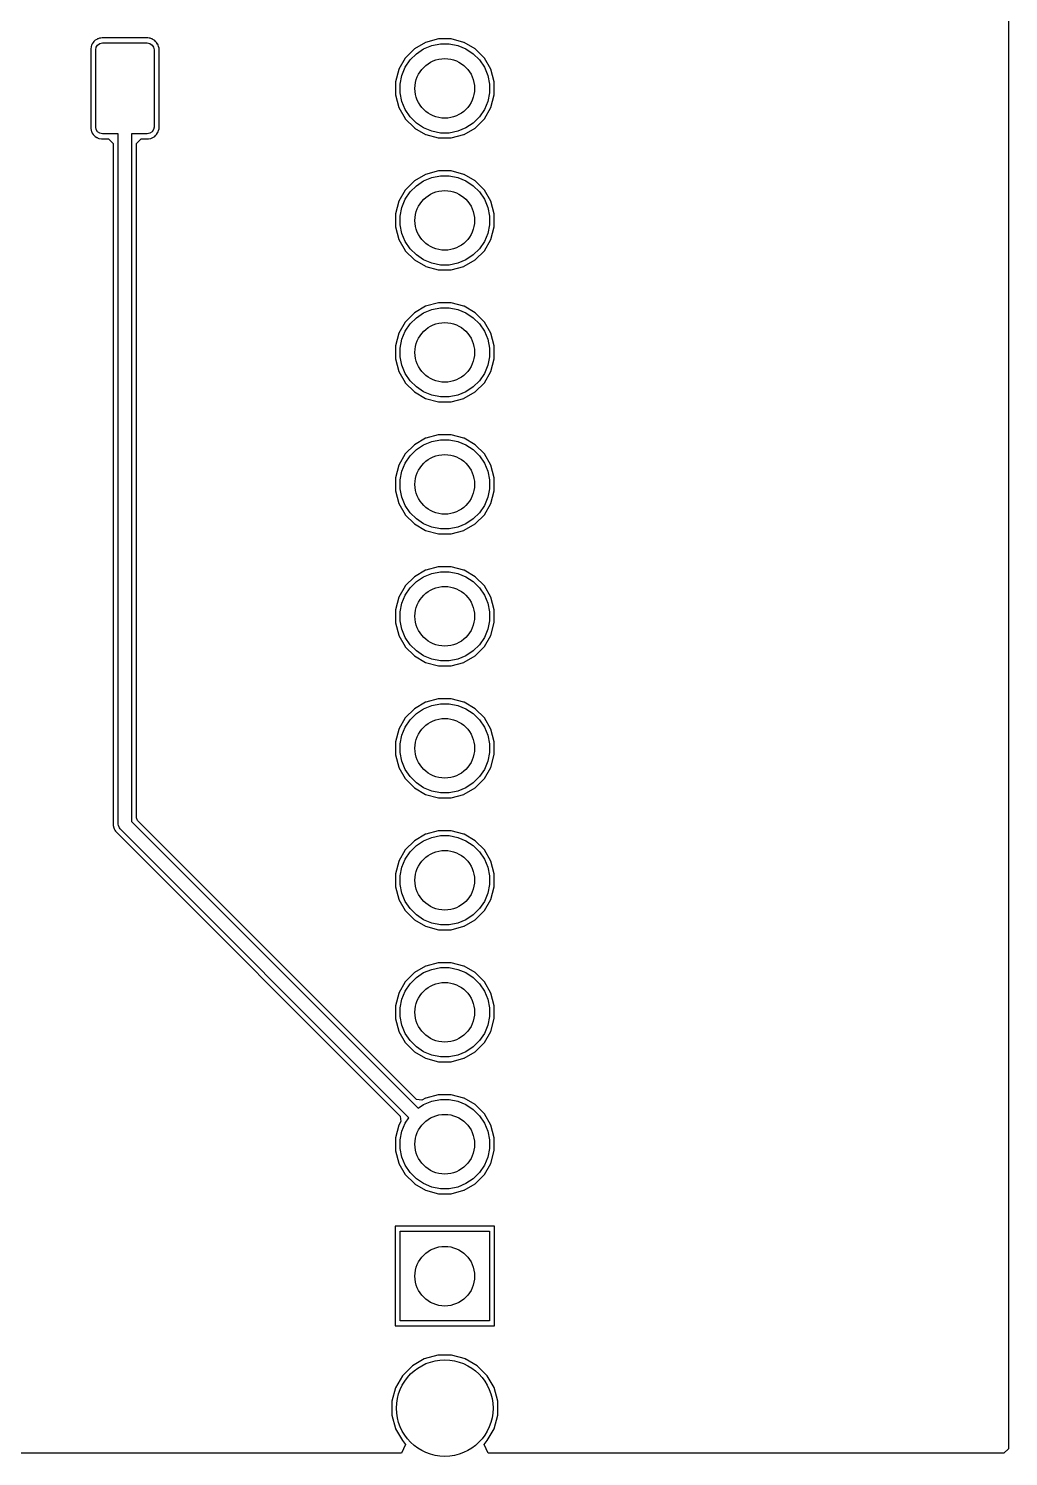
# Model space of a CAD drawing. Header units: inches. Extents: x 5.04 to 6.66, y -5.01 to -3.26.
# Drawn here: x 5.915 to 6.657, y -5.006 to -3.924 of the extents above; entities that cross this region are included whole.
import ezdxf

# ---------------------------------------------------------------- set-up
doc = ezdxf.new("R2010")
doc.units = ezdxf.units.IN
doc.header["$MEASUREMENT"] = 0
doc.layers.add('F.Cu', color=13, linetype='CONTINUOUS', true_color=0xc83434)

msp = doc.modelspace()

# ---------------------------------------------------------------- linework, layer by layer
at = {"layer": 'F.Cu', "linetype": 'CONTINUOUS'}
for p, q in [((6.6575, -3.2672), (6.6575, -5.0005)), ((5.9624, -3.9381), (5.9621, -3.9396)), ((5.9628, -3.9368), (5.9624, -3.9379)), ((5.9624, -3.9379), (5.9624, -3.9381)), ((5.9629, -3.9367), (5.9628, -3.9368)), ((5.9633, -3.9359), (5.9629, -3.9367)), ((5.964, -3.9348), (5.9633, -3.9359)), ((5.9645, -3.9342), (5.964, -3.9348)), ((5.964, -3.9348), (5.964, -3.9348)), ((5.9647, -3.934), (5.9645, -3.9342)), ((5.9656, -3.9332), (5.9647, -3.934)), ((5.9667, -3.9326), (5.9656, -3.9332)), ((5.9663, -3.9384), (5.9674, -3.9368)), ((5.9669, -3.9325), (5.9667, -3.9326)), ((5.9673, -3.9322), (5.9669, -3.9325)), ((5.9677, -3.9321), (5.9673, -3.9322)), ((5.9674, -3.9368), (5.9691, -3.9356)), ((5.9684, -3.9318), (5.9677, -3.9321)), ((5.9687, -3.9317), (5.9684, -3.9318)), ((5.9697, -3.9315), (5.9687, -3.9317)), ((5.9687, -3.9317), (5.9687, -3.9317)), ((5.9691, -3.9356), (5.971, -3.9352)), ((5.9707, -3.9314), (5.9697, -3.9315)), ((6.0054, -3.9314), (5.9707, -3.9314)), ((5.971, -3.9352), (6.005, -3.9352)), ((6.005, -3.9352), (6.007, -3.9356)), ((6.0063, -3.9315), (6.0054, -3.9314)), ((6.0073, -3.9317), (6.0063, -3.9315)), ((6.007, -3.9356), (6.0086, -3.9368)), ((6.0076, -3.9318), (6.0073, -3.9317)), ((6.0073, -3.9317), (6.0073, -3.9317)), ((6.0083, -3.9321), (6.0076, -3.9318)), ((6.0087, -3.9322), (6.0083, -3.9321)), ((6.0086, -3.9368), (6.0098, -3.9384)), ((6.0093, -3.9326), (6.0087, -3.9322)), ((6.0106, -3.9333), (6.0093, -3.9326)), ((6.0113, -3.9341), (6.0106, -3.9333)), ((6.0121, -3.9349), (6.0113, -3.9341)), ((6.0128, -3.9361), (6.0121, -3.9349)), ((6.0129, -3.9362), (6.0128, -3.9361)), ((6.0132, -3.9368), (6.0129, -3.9362)), ((6.0133, -3.937), (6.0132, -3.9368)), ((6.0136, -3.938), (6.0133, -3.937)), ((6.0139, -3.9391), (6.0136, -3.938)), ((6.2159, -3.9348), (6.2075, -3.9397)), ((6.2144, -3.9397), (6.2206, -3.9372)), ((6.2256, -3.9322), (6.2159, -3.9348)), ((6.2206, -3.9372), (6.2271, -3.9359)), ((6.2352, -3.9322), (6.2256, -3.9322)), ((6.2271, -3.9359), (6.2337, -3.9359)), ((6.2337, -3.9359), (6.2403, -3.9372)), ((6.2449, -3.9348), (6.2352, -3.9322)), ((6.2403, -3.9372), (6.2464, -3.9397)), ((6.245, -3.9348), (6.2449, -3.9348)), ((6.2534, -3.9397), (6.245, -3.9348)), ((5.9621, -3.9396), (5.9621, -3.9401)), ((5.9621, -3.9401), (5.9621, -3.9991)), ((5.9659, -3.9404), (5.9663, -3.9384)), ((5.9659, -3.999), (5.9659, -3.9404)), ((6.0098, -3.9384), (6.0102, -3.9404)), ((6.0102, -3.9404), (6.0102, -3.999)), ((6.014, -3.9404), (6.0139, -3.9391)), ((6.014, -3.9648), (6.014, -3.9404)), ((6.2004, -3.9467), (6.1956, -3.9552)), ((6.2074, -3.9397), (6.2004, -3.9467)), ((6.2004, -3.9467), (6.2004, -3.9467)), ((6.2005, -3.9537), (6.2042, -3.9481)), ((6.2042, -3.9481), (6.2089, -3.9434)), ((6.2075, -3.9397), (6.2074, -3.9397)), ((6.2089, -3.9434), (6.2144, -3.9397)), ((6.2464, -3.9397), (6.252, -3.9434)), ((6.252, -3.9434), (6.2567, -3.9481)), ((6.2604, -3.9467), (6.2534, -3.9397)), ((6.2567, -3.9481), (6.2604, -3.9537)), ((6.2653, -3.9552), (6.2604, -3.9467)), ((6.1955, -3.9554), (6.193, -3.9648)), ((6.1956, -3.9552), (6.1955, -3.9554)), ((6.1966, -3.9664), (6.1979, -3.9598)), ((6.1979, -3.9598), (6.2005, -3.9537)), ((6.2604, -3.9537), (6.2629, -3.9598)), ((6.2629, -3.9598), (6.2642, -3.9664)), ((6.2679, -3.9648), (6.2653, -3.9552)), ((6.014, -3.9989), (6.014, -3.9648)), ((6.193, -3.9648), (6.193, -3.9745)), ((6.1966, -3.973), (6.1966, -3.9664)), ((6.2642, -3.9664), (6.2642, -3.973)), ((6.2679, -3.9745), (6.2679, -3.9648)), ((6.193, -3.9745), (6.1956, -3.9842)), ((6.1979, -3.9795), (6.1966, -3.973)), ((6.2005, -3.9857), (6.1979, -3.9795)), ((6.2629, -3.9795), (6.2604, -3.9857)), ((6.2642, -3.973), (6.2629, -3.9795)), ((6.2653, -3.9842), (6.2679, -3.9745)), ((6.1956, -3.9842), (6.2004, -3.9926)), ((6.2042, -3.9912), (6.2005, -3.9857)), ((6.2089, -3.9959), (6.2042, -3.9912)), ((6.2567, -3.9912), (6.252, -3.9959)), ((6.2604, -3.9857), (6.2567, -3.9912)), ((6.2604, -3.9927), (6.2653, -3.9842)), ((5.9621, -3.9991), (5.9621, -4)), ((5.9621, -4), (5.9624, -4.0013)), ((5.9624, -4.0013), (5.9624, -4.0015)), ((5.9624, -4.0015), (5.9628, -4.0026)), ((5.9628, -4.0026), (5.9629, -4.0027)), ((5.9629, -4.0027), (5.9631, -4.0032)), ((5.9631, -4.0032), (5.9633, -4.0035)), ((5.9663, -4.0009), (5.9659, -3.999)), ((5.9674, -4.0026), (5.9663, -4.0009)), ((5.9691, -4.0037), (5.9674, -4.0026)), ((6.0086, -4.0026), (6.007, -4.0037)), ((6.0098, -4.0009), (6.0086, -4.0026)), ((6.0102, -3.999), (6.0098, -4.0009)), ((6.012, -4.0045), (6.0128, -4.0033)), ((6.0128, -4.0033), (6.0132, -4.0025)), ((6.0132, -4.0025), (6.0135, -4.0016)), ((6.0135, -4.0016), (6.0136, -4.0015)), ((6.0136, -4.0015), (6.0139, -4.0004)), ((6.0139, -4.0004), (6.014, -3.9989)), ((6.2004, -3.9926), (6.2004, -3.9927)), ((6.2004, -3.9927), (6.2074, -3.9996)), ((6.2074, -3.9996), (6.2075, -3.9997)), ((6.2075, -3.9997), (6.2158, -4.0045)), ((6.2144, -3.9996), (6.2089, -3.9959)), ((6.2206, -4.0022), (6.2144, -3.9996)), ((6.2271, -4.0035), (6.2206, -4.0022)), ((6.2403, -4.0022), (6.2337, -4.0035)), ((6.2464, -3.9996), (6.2403, -4.0022)), ((6.245, -4.0045), (6.2534, -3.9997)), ((6.252, -3.9959), (6.2464, -3.9996)), ((6.2534, -3.9997), (6.2604, -3.9927)), ((5.9633, -4.0035), (5.964, -4.0045)), ((5.964, -4.0045), (5.9641, -4.0046)), ((5.9641, -4.0046), (5.9645, -4.0052)), ((5.9645, -4.0052), (5.9648, -4.0054)), ((5.9648, -4.0054), (5.9656, -4.0061)), ((5.9656, -4.0061), (5.9667, -4.0068)), ((5.9667, -4.0068), (5.9669, -4.0069)), ((5.9669, -4.0069), (5.9673, -4.0071)), ((5.9673, -4.0071), (5.9677, -4.0073)), ((5.9677, -4.0073), (5.9684, -4.0076)), ((5.9684, -4.0076), (5.9685, -4.0076)), ((5.9685, -4.0076), (5.9702, -4.0079)), ((5.971, -4.0041), (5.9691, -4.0037)), ((5.9702, -4.0079), (5.9709, -4.0079)), ((5.9709, -4.0079), (5.9757, -4.0079)), ((5.983, -4.0041), (5.971, -4.0041)), ((5.9757, -4.0079), (5.9792, -4.0114)), ((5.9792, -4.0114), (5.9792, -4.5282)), ((5.983, -4.5273), (5.983, -4.0041)), ((6.005, -4.0041), (5.993, -4.0041)), ((5.993, -4.0041), (5.993, -4.5252)), ((5.9968, -4.0114), (6.0003, -4.0079)), ((5.9968, -4.0648), (5.9968, -4.0114)), ((6.0003, -4.0079), (6.0051, -4.0079)), ((6.007, -4.0037), (6.005, -4.0041)), ((6.0051, -4.0079), (6.0058, -4.0079)), ((6.0058, -4.0079), (6.0075, -4.0076)), ((6.0075, -4.0076), (6.0076, -4.0076)), ((6.0076, -4.0076), (6.0083, -4.0073)), ((6.0083, -4.0073), (6.0087, -4.0071)), ((6.0087, -4.0071), (6.0093, -4.0068)), ((6.0093, -4.0068), (6.0106, -4.006)), ((6.0106, -4.006), (6.0113, -4.0054)), ((6.0113, -4.0054), (6.012, -4.0045)), ((6.2158, -4.0045), (6.216, -4.0046)), ((6.216, -4.0046), (6.2255, -4.0071)), ((6.2255, -4.0071), (6.2353, -4.0071)), ((6.2337, -4.0035), (6.2271, -4.0035)), ((6.2353, -4.0071), (6.2448, -4.0046)), ((6.2448, -4.0046), (6.245, -4.0045)), ((6.2159, -4.0348), (6.2075, -4.0397)), ((6.2256, -4.0322), (6.2159, -4.0348)), ((6.2352, -4.0322), (6.2256, -4.0322)), ((6.2449, -4.0348), (6.2352, -4.0322)), ((6.245, -4.0348), (6.2449, -4.0348)), ((6.2534, -4.0397), (6.245, -4.0348)), ((6.2074, -4.0397), (6.2004, -4.0467)), ((6.2042, -4.0481), (6.2089, -4.0434)), ((6.2075, -4.0397), (6.2074, -4.0397)), ((6.2089, -4.0434), (6.2144, -4.0397)), ((6.2144, -4.0397), (6.2206, -4.0372)), ((6.2206, -4.0372), (6.2271, -4.0359)), ((6.2271, -4.0359), (6.2337, -4.0359)), ((6.2337, -4.0359), (6.2403, -4.0372)), ((6.2403, -4.0372), (6.2464, -4.0397)), ((6.2464, -4.0397), (6.252, -4.0434)), ((6.252, -4.0434), (6.2567, -4.0481)), ((6.2604, -4.0467), (6.2534, -4.0397)), ((6.1955, -4.0552), (6.193, -4.0648)), ((6.1956, -4.0552), (6.1955, -4.0552)), ((6.2004, -4.0467), (6.1956, -4.0552)), ((6.1979, -4.0598), (6.2005, -4.0537)), ((6.2004, -4.0467), (6.2004, -4.0467)), ((6.2005, -4.0537), (6.2042, -4.0481)), ((6.2567, -4.0481), (6.2604, -4.0537)), ((6.2653, -4.0551), (6.2604, -4.0467)), ((6.2604, -4.0537), (6.2629, -4.0598)), ((6.2679, -4.0648), (6.2653, -4.0551)), ((5.9968, -4.1648), (5.9968, -4.0648)), ((6.193, -4.0648), (6.193, -4.0746)), ((6.1966, -4.0664), (6.1979, -4.0598)), ((6.1966, -4.073), (6.1966, -4.0664)), ((6.2629, -4.0598), (6.2642, -4.0664)), ((6.2642, -4.0664), (6.2642, -4.073)), ((6.2679, -4.0745), (6.2679, -4.0648)), ((6.193, -4.0746), (6.1955, -4.0841)), ((6.1979, -4.0795), (6.1966, -4.073)), ((6.2642, -4.073), (6.2629, -4.0795)), ((6.2653, -4.0842), (6.2679, -4.0745)), ((6.1955, -4.0841), (6.1956, -4.0842)), ((6.1956, -4.0842), (6.2004, -4.0926)), ((6.2005, -4.0857), (6.1979, -4.0795)), ((6.2042, -4.0912), (6.2005, -4.0857)), ((6.2604, -4.0857), (6.2567, -4.0912)), ((6.2629, -4.0795), (6.2604, -4.0857)), ((6.2604, -4.0927), (6.2653, -4.0842)), ((6.2004, -4.0926), (6.2004, -4.0927)), ((6.2004, -4.0927), (6.2074, -4.0996)), ((6.2089, -4.0959), (6.2042, -4.0912)), ((6.2074, -4.0996), (6.2075, -4.0997)), ((6.2075, -4.0997), (6.2158, -4.1045)), ((6.2144, -4.0996), (6.2089, -4.0959)), ((6.2206, -4.1022), (6.2144, -4.0996)), ((6.2464, -4.0996), (6.2403, -4.1022)), ((6.245, -4.1045), (6.2534, -4.0997)), ((6.252, -4.0959), (6.2464, -4.0996)), ((6.2567, -4.0912), (6.252, -4.0959)), ((6.2534, -4.0997), (6.2604, -4.0927)), ((6.2158, -4.1045), (6.216, -4.1046)), ((6.216, -4.1046), (6.2255, -4.1071)), ((6.2271, -4.1035), (6.2206, -4.1022)), ((6.2255, -4.1071), (6.2353, -4.1071)), ((6.2337, -4.1035), (6.2271, -4.1035)), ((6.2403, -4.1022), (6.2337, -4.1035)), ((6.2353, -4.1071), (6.2448, -4.1046)), ((6.2448, -4.1046), (6.245, -4.1045)), ((6.2256, -4.1322), (6.2159, -4.1348)), ((6.2352, -4.1322), (6.2256, -4.1322)), ((6.2449, -4.1348), (6.2352, -4.1322)), ((6.2074, -4.1397), (6.2004, -4.1467)), ((6.2042, -4.1481), (6.2089, -4.1434)), ((6.2159, -4.1348), (6.2074, -4.1397)), ((6.2089, -4.1434), (6.2144, -4.1397)), ((6.2144, -4.1397), (6.2206, -4.1372)), ((6.2206, -4.1372), (6.2271, -4.1359)), ((6.2271, -4.1359), (6.2337, -4.1359)), ((6.2337, -4.1359), (6.2403, -4.1372)), ((6.2403, -4.1372), (6.2464, -4.1397)), ((6.245, -4.1348), (6.2449, -4.1348)), ((6.2534, -4.1397), (6.245, -4.1348)), ((6.2464, -4.1397), (6.252, -4.1434)), ((6.252, -4.1434), (6.2567, -4.1481)), ((6.2604, -4.1467), (6.2534, -4.1397)), ((6.2004, -4.1467), (6.1956, -4.1552)), ((6.1979, -4.1598), (6.2005, -4.1537)), ((6.2004, -4.1467), (6.2004, -4.1467)), ((6.2005, -4.1537), (6.2042, -4.1481)), ((6.2567, -4.1481), (6.2604, -4.1537)), ((6.2653, -4.1551), (6.2604, -4.1467)), ((6.2604, -4.1537), (6.2629, -4.1598)), ((5.9968, -4.2648), (5.9968, -4.1648)), ((6.1955, -4.1552), (6.193, -4.1648)), ((6.193, -4.1648), (6.193, -4.1746)), ((6.1956, -4.1552), (6.1955, -4.1552)), ((6.1966, -4.1664), (6.1979, -4.1598)), ((6.2629, -4.1598), (6.2642, -4.1664)), ((6.2679, -4.1648), (6.2653, -4.1551)), ((6.2679, -4.1745), (6.2679, -4.1648)), ((6.193, -4.1746), (6.1956, -4.1842)), ((6.1966, -4.173), (6.1966, -4.1664)), ((6.1979, -4.1795), (6.1966, -4.173)), ((6.2642, -4.173), (6.2629, -4.1795)), ((6.2642, -4.1664), (6.2642, -4.173)), ((6.2653, -4.1842), (6.2679, -4.1745)), ((6.1956, -4.1842), (6.2004, -4.1926)), ((6.2005, -4.1857), (6.1979, -4.1795)), ((6.2042, -4.1912), (6.2005, -4.1857)), ((6.2604, -4.1857), (6.2567, -4.1912)), ((6.2629, -4.1795), (6.2604, -4.1857)), ((6.2604, -4.1927), (6.2653, -4.1842)), ((6.2004, -4.1926), (6.2004, -4.1927)), ((6.2004, -4.1927), (6.2074, -4.1996)), ((6.2089, -4.1959), (6.2042, -4.1912)), ((6.2144, -4.1996), (6.2089, -4.1959)), ((6.252, -4.1959), (6.2464, -4.1996)), ((6.2567, -4.1912), (6.252, -4.1959)), ((6.2534, -4.1997), (6.2604, -4.1927)), ((6.2074, -4.1996), (6.2075, -4.1997)), ((6.2075, -4.1997), (6.2159, -4.2046)), ((6.2206, -4.2022), (6.2144, -4.1996)), ((6.2159, -4.2046), (6.2256, -4.2072)), ((6.2271, -4.2035), (6.2206, -4.2022)), ((6.2256, -4.2072), (6.2352, -4.2072)), ((6.2337, -4.2035), (6.2271, -4.2035)), ((6.2403, -4.2022), (6.2337, -4.2035)), ((6.2352, -4.2072), (6.2449, -4.2046)), ((6.2464, -4.1996), (6.2403, -4.2022)), ((6.2449, -4.2046), (6.245, -4.2045)), ((6.245, -4.2045), (6.2534, -4.1997)), ((6.2074, -4.2397), (6.2004, -4.2467)), ((6.2075, -4.2397), (6.2074, -4.2397)), ((6.2158, -4.2348), (6.2075, -4.2397)), ((6.2089, -4.2434), (6.2144, -4.2397)), ((6.2144, -4.2397), (6.2206, -4.2372)), ((6.216, -4.2348), (6.2158, -4.2348)), ((6.2255, -4.2322), (6.216, -4.2348)), ((6.2206, -4.2372), (6.2271, -4.2359)), ((6.2353, -4.2322), (6.2255, -4.2322)), ((6.2271, -4.2359), (6.2337, -4.2359)), ((6.2337, -4.2359), (6.2403, -4.2372)), ((6.2448, -4.2348), (6.2353, -4.2322)), ((6.2403, -4.2372), (6.2464, -4.2397)), ((6.245, -4.2348), (6.2448, -4.2348)), ((6.2534, -4.2397), (6.245, -4.2348)), ((6.2464, -4.2397), (6.252, -4.2434)), ((6.2604, -4.2467), (6.2534, -4.2397)), ((6.2004, -4.2467), (6.1956, -4.2552)), ((6.2004, -4.2467), (6.2004, -4.2467)), ((6.2005, -4.2537), (6.2042, -4.2481)), ((6.2042, -4.2481), (6.2089, -4.2434)), ((6.252, -4.2434), (6.2567, -4.2481)), ((6.2567, -4.2481), (6.2604, -4.2537)), ((6.2653, -4.2551), (6.2604, -4.2467)), ((6.1955, -4.2552), (6.193, -4.2648)), ((6.1956, -4.2552), (6.1955, -4.2552)), ((6.1966, -4.2664), (6.1979, -4.2598)), ((6.1979, -4.2598), (6.2005, -4.2537)), ((6.2604, -4.2537), (6.2629, -4.2598)), ((6.2629, -4.2598), (6.2642, -4.2664)), ((6.2679, -4.2648), (6.2653, -4.2551)), ((5.9968, -4.3648), (5.9968, -4.2648)), ((6.193, -4.2648), (6.193, -4.2746)), ((6.1966, -4.273), (6.1966, -4.2664)), ((6.1979, -4.2795), (6.1966, -4.273)), ((6.2642, -4.273), (6.2629, -4.2795)), ((6.2642, -4.2664), (6.2642, -4.273)), ((6.2679, -4.2745), (6.2679, -4.2648)), ((6.193, -4.2746), (6.1955, -4.2841)), ((6.1955, -4.2841), (6.1956, -4.2842)), ((6.1956, -4.2842), (6.2004, -4.2926)), ((6.2005, -4.2857), (6.1979, -4.2795)), ((6.2629, -4.2795), (6.2604, -4.2857)), ((6.2604, -4.2927), (6.2653, -4.2842)), ((6.2653, -4.2842), (6.2679, -4.2745)), ((6.2004, -4.2926), (6.2004, -4.2927)), ((6.2004, -4.2927), (6.2074, -4.2996)), ((6.2042, -4.2912), (6.2005, -4.2857)), ((6.2089, -4.2959), (6.2042, -4.2912)), ((6.2567, -4.2912), (6.252, -4.2959)), ((6.2534, -4.2997), (6.2604, -4.2927)), ((6.2604, -4.2857), (6.2567, -4.2912)), ((6.2074, -4.2996), (6.2075, -4.2997)), ((6.2075, -4.2997), (6.2159, -4.3046)), ((6.2144, -4.2996), (6.2089, -4.2959)), ((6.2206, -4.3022), (6.2144, -4.2996)), ((6.2159, -4.3046), (6.2256, -4.3072)), ((6.2271, -4.3035), (6.2206, -4.3022)), ((6.2337, -4.3035), (6.2271, -4.3035)), ((6.2403, -4.3022), (6.2337, -4.3035)), ((6.2352, -4.3072), (6.2449, -4.3046)), ((6.2464, -4.2996), (6.2403, -4.3022)), ((6.2449, -4.3046), (6.245, -4.3045)), ((6.245, -4.3045), (6.2534, -4.2997)), ((6.252, -4.2959), (6.2464, -4.2996)), ((6.2256, -4.3072), (6.2352, -4.3072)), ((6.2158, -4.3348), (6.2074, -4.3397)), ((6.2144, -4.3397), (6.2206, -4.3372)), ((6.216, -4.3348), (6.2158, -4.3348)), ((6.2255, -4.3322), (6.216, -4.3348)), ((6.2206, -4.3372), (6.2271, -4.3359)), ((6.2353, -4.3322), (6.2255, -4.3322)), ((6.2271, -4.3359), (6.2337, -4.3359)), ((6.2337, -4.3359), (6.2403, -4.3372)), ((6.2448, -4.3348), (6.2353, -4.3322)), ((6.2403, -4.3372), (6.2464, -4.3397)), ((6.245, -4.3348), (6.2448, -4.3348)), ((6.2534, -4.3397), (6.245, -4.3348)), ((6.2004, -4.3468), (6.1956, -4.3552)), ((6.2074, -4.3397), (6.2004, -4.3467)), ((6.2004, -4.3467), (6.2004, -4.3468)), ((6.2005, -4.3537), (6.2042, -4.3481)), ((6.2042, -4.3481), (6.2089, -4.3434)), ((6.2089, -4.3434), (6.2144, -4.3397)), ((6.2464, -4.3397), (6.252, -4.3434)), ((6.252, -4.3434), (6.2567, -4.3481)), ((6.2604, -4.3467), (6.2534, -4.3397)), ((6.2567, -4.3481), (6.2604, -4.3537)), ((6.2653, -4.3551), (6.2604, -4.3467)), ((6.1955, -4.3552), (6.193, -4.3648)), ((6.1956, -4.3552), (6.1955, -4.3552)), ((6.1966, -4.3664), (6.1979, -4.3598)), ((6.1979, -4.3598), (6.2005, -4.3537)), ((6.2604, -4.3537), (6.2629, -4.3598)), ((6.2629, -4.3598), (6.2642, -4.3664)), ((6.2679, -4.3648), (6.2653, -4.3551)), ((5.9968, -4.4648), (5.9968, -4.3648)), ((6.193, -4.3648), (6.193, -4.3746)), ((6.1966, -4.373), (6.1966, -4.3664)), ((6.2642, -4.3664), (6.2642, -4.373)), ((6.2679, -4.3745), (6.2679, -4.3648)), ((6.193, -4.3746), (6.1955, -4.3841)), ((6.1979, -4.3795), (6.1966, -4.373)), ((6.2005, -4.3857), (6.1979, -4.3795)), ((6.2629, -4.3795), (6.2604, -4.3857)), ((6.2642, -4.373), (6.2629, -4.3795)), ((6.2653, -4.3842), (6.2679, -4.3745)), ((6.1955, -4.3841), (6.1956, -4.3842)), ((6.1956, -4.3842), (6.2004, -4.3926)), ((6.2004, -4.3926), (6.2004, -4.3927)), ((6.2004, -4.3927), (6.2074, -4.3996)), ((6.2042, -4.3912), (6.2005, -4.3857)), ((6.2089, -4.3959), (6.2042, -4.3912)), ((6.2567, -4.3912), (6.252, -4.3959)), ((6.2534, -4.3997), (6.2604, -4.3926)), ((6.2604, -4.3857), (6.2567, -4.3912)), ((6.2604, -4.3926), (6.2653, -4.3843)), ((6.2653, -4.3843), (6.2653, -4.3842)), ((6.2074, -4.3996), (6.2075, -4.3997)), ((6.2075, -4.3997), (6.2159, -4.4046)), ((6.2144, -4.3996), (6.2089, -4.3959)), ((6.2206, -4.4022), (6.2144, -4.3996)), ((6.2271, -4.4035), (6.2206, -4.4022)), ((6.2337, -4.4035), (6.2271, -4.4035)), ((6.2403, -4.4022), (6.2337, -4.4035)), ((6.2464, -4.3996), (6.2403, -4.4022)), ((6.245, -4.4045), (6.2534, -4.3997)), ((6.252, -4.3959), (6.2464, -4.3996)), ((6.2159, -4.4046), (6.2256, -4.4072)), ((6.2256, -4.4072), (6.2352, -4.4072)), ((6.2352, -4.4072), (6.2449, -4.4046)), ((6.2449, -4.4046), (6.245, -4.4045)), ((6.2158, -4.4348), (6.2075, -4.4397)), ((6.216, -4.4348), (6.2158, -4.4348)), ((6.2255, -4.4322), (6.216, -4.4348)), ((6.2206, -4.4372), (6.2271, -4.4359)), ((6.2353, -4.4322), (6.2255, -4.4322)), ((6.2271, -4.4359), (6.2337, -4.4359)), ((6.2337, -4.4359), (6.2403, -4.4372)), ((6.2448, -4.4348), (6.2353, -4.4322)), ((6.245, -4.4348), (6.2448, -4.4348)), ((6.2534, -4.4397), (6.245, -4.4348)), ((6.2004, -4.4467), (6.1956, -4.4552)), ((6.2074, -4.4397), (6.2004, -4.4467)), ((6.2004, -4.4467), (6.2004, -4.4467)), ((6.2042, -4.4481), (6.2089, -4.4434)), ((6.2075, -4.4397), (6.2074, -4.4397)), ((6.2089, -4.4434), (6.2144, -4.4397)), ((6.2144, -4.4397), (6.2206, -4.4372)), ((6.2403, -4.4372), (6.2464, -4.4397)), ((6.2464, -4.4397), (6.252, -4.4434)), ((6.252, -4.4434), (6.2567, -4.4481)), ((6.2604, -4.4467), (6.2534, -4.4397)), ((6.2653, -4.4552), (6.2604, -4.4467)), ((6.1955, -4.4554), (6.193, -4.4648)), ((6.1956, -4.4552), (6.1955, -4.4554)), ((6.1979, -4.4598), (6.2005, -4.4537)), ((6.2005, -4.4537), (6.2042, -4.4481)), ((6.2567, -4.4481), (6.2604, -4.4537)), ((6.2604, -4.4537), (6.2629, -4.4598)), ((6.2679, -4.4648), (6.2653, -4.4552)), ((5.9968, -4.5223), (5.9968, -4.4648)), ((6.193, -4.4648), (6.193, -4.4746)), ((6.1966, -4.4664), (6.1979, -4.4598)), ((6.1966, -4.473), (6.1966, -4.4664)), ((6.2629, -4.4598), (6.2642, -4.4664)), ((6.2642, -4.4664), (6.2642, -4.473)), ((6.2679, -4.4745), (6.2679, -4.4648)), ((6.193, -4.4746), (6.1955, -4.4841)), ((6.1979, -4.4795), (6.1966, -4.473)), ((6.2642, -4.473), (6.2629, -4.4795)), ((6.2653, -4.4842), (6.2679, -4.4745)), ((6.1955, -4.4841), (6.1956, -4.4842)), ((6.1956, -4.4842), (6.2004, -4.4926)), ((6.2005, -4.4857), (6.1979, -4.4795)), ((6.2042, -4.4912), (6.2005, -4.4857)), ((6.2604, -4.4857), (6.2567, -4.4912)), ((6.2629, -4.4795), (6.2604, -4.4857)), ((6.2604, -4.4926), (6.2653, -4.4843)), ((6.2653, -4.4843), (6.2653, -4.4842)), ((6.2004, -4.4926), (6.2074, -4.4997)), ((6.2089, -4.4959), (6.2042, -4.4912)), ((6.2074, -4.4997), (6.2159, -4.5046)), ((6.2144, -4.4996), (6.2089, -4.4959)), ((6.2206, -4.5022), (6.2144, -4.4996)), ((6.2464, -4.4996), (6.2403, -4.5022)), ((6.245, -4.5045), (6.2534, -4.4997)), ((6.252, -4.4959), (6.2464, -4.4996)), ((6.2567, -4.4912), (6.252, -4.4959)), ((6.2534, -4.4997), (6.2604, -4.4926)), ((6.2159, -4.5046), (6.2256, -4.5072)), ((6.2271, -4.5035), (6.2206, -4.5022)), ((6.2256, -4.5072), (6.2352, -4.5072)), ((6.2337, -4.5035), (6.2271, -4.5035)), ((6.2403, -4.5022), (6.2337, -4.5035)), ((6.2352, -4.5072), (6.2449, -4.5046)), ((6.2449, -4.5046), (6.245, -4.5045)), ((5.9977, -4.5245), (5.9968, -4.5223)), ((5.9792, -4.5282), (5.9794, -4.529)), ((5.9794, -4.529), (5.9794, -4.5293)), ((5.9794, -4.5293), (5.9796, -4.53)), ((5.9796, -4.53), (5.9797, -4.5303)), ((5.9797, -4.5303), (5.9798, -4.5304)), ((5.9798, -4.5304), (5.9799, -4.5307)), ((5.9799, -4.5307), (5.9802, -4.5312)), ((5.9802, -4.5312), (5.9805, -4.5317)), ((5.9805, -4.5317), (5.9808, -4.5324)), ((5.9808, -4.5324), (5.9809, -4.5324)), ((5.9809, -4.5324), (5.9812, -4.5328)), ((5.9812, -4.5328), (5.9814, -4.533)), ((5.9814, -4.533), (5.9816, -4.5333)), ((5.9816, -4.5333), (6.1967, -4.7484)), ((5.9831, -4.5282), (5.983, -4.5273)), ((5.9839, -4.53), (5.9831, -4.5282)), ((5.9831, -4.5282), (5.9831, -4.5282)), ((5.9845, -4.5308), (5.9839, -4.53)), ((6.2032, -4.7496), (5.9845, -4.5308)), ((5.993, -4.5252), (6.2103, -4.7425)), ((6.038, -4.5648), (5.9977, -4.5245)), ((6.2255, -4.5322), (6.216, -4.5348)), ((6.2353, -4.5322), (6.2255, -4.5322)), ((6.2448, -4.5348), (6.2353, -4.5322)), ((6.2074, -4.5397), (6.2004, -4.5467)), ((6.2042, -4.5481), (6.2089, -4.5434)), ((6.2075, -4.5397), (6.2074, -4.5397)), ((6.2158, -4.5348), (6.2075, -4.5397)), ((6.2089, -4.5434), (6.2144, -4.5397)), ((6.2144, -4.5397), (6.2206, -4.5372)), ((6.216, -4.5348), (6.2158, -4.5348)), ((6.2206, -4.5372), (6.2271, -4.5359)), ((6.2271, -4.5359), (6.2337, -4.5359)), ((6.2337, -4.5359), (6.2403, -4.5372)), ((6.2403, -4.5372), (6.2464, -4.5397)), ((6.245, -4.5348), (6.2448, -4.5348)), ((6.2534, -4.5397), (6.245, -4.5348)), ((6.2464, -4.5397), (6.252, -4.5434)), ((6.252, -4.5434), (6.2567, -4.5481)), ((6.2604, -4.5467), (6.2534, -4.5397)), ((6.2004, -4.5467), (6.1956, -4.5552)), ((6.1979, -4.5598), (6.2005, -4.5537)), ((6.2004, -4.5467), (6.2004, -4.5467)), ((6.2005, -4.5537), (6.2042, -4.5481)), ((6.2567, -4.5481), (6.2604, -4.5537)), ((6.2653, -4.5552), (6.2604, -4.5467)), ((6.2604, -4.5537), (6.2629, -4.5598)), ((6.138, -4.6648), (6.038, -4.5648)), ((6.1955, -4.5554), (6.193, -4.5648)), ((6.193, -4.5648), (6.193, -4.5746)), ((6.1956, -4.5552), (6.1955, -4.5554)), ((6.1966, -4.5664), (6.1979, -4.5598)), ((6.2629, -4.5598), (6.2642, -4.5664)), ((6.2679, -4.5648), (6.2653, -4.5552)), ((6.2679, -4.5746), (6.2679, -4.5648)), ((6.193, -4.5746), (6.1955, -4.5841)), ((6.1966, -4.573), (6.1966, -4.5664)), ((6.1979, -4.5795), (6.1966, -4.573)), ((6.2642, -4.573), (6.2629, -4.5795)), ((6.2642, -4.5664), (6.2642, -4.573)), ((6.2653, -4.5842), (6.2679, -4.5746)), ((6.1955, -4.5841), (6.1956, -4.5842)), ((6.1956, -4.5842), (6.2004, -4.5926)), ((6.2005, -4.5857), (6.1979, -4.5795)), ((6.2042, -4.5912), (6.2005, -4.5857)), ((6.2604, -4.5857), (6.2567, -4.5912)), ((6.2629, -4.5795), (6.2604, -4.5857)), ((6.2604, -4.5926), (6.2653, -4.5843)), ((6.2653, -4.5843), (6.2653, -4.5842)), ((6.2004, -4.5926), (6.2004, -4.5927)), ((6.2004, -4.5927), (6.2074, -4.5996)), ((6.2089, -4.5959), (6.2042, -4.5912)), ((6.2144, -4.5996), (6.2089, -4.5959)), ((6.252, -4.5959), (6.2464, -4.5996)), ((6.2567, -4.5912), (6.252, -4.5959)), ((6.2534, -4.5997), (6.2604, -4.5926)), ((6.2074, -4.5996), (6.2075, -4.5997)), ((6.2075, -4.5997), (6.2159, -4.6046)), ((6.2206, -4.6022), (6.2144, -4.5996)), ((6.2159, -4.6046), (6.2256, -4.6072)), ((6.2271, -4.6035), (6.2206, -4.6022)), ((6.2256, -4.6072), (6.2352, -4.6072)), ((6.2337, -4.6035), (6.2271, -4.6035)), ((6.2403, -4.6022), (6.2337, -4.6035)), ((6.2352, -4.6072), (6.2449, -4.6046)), ((6.2464, -4.5996), (6.2403, -4.6022)), ((6.2449, -4.6046), (6.245, -4.6045)), ((6.245, -4.6045), (6.2534, -4.5997)), ((6.2074, -4.6397), (6.2004, -4.6467)), ((6.2075, -4.6397), (6.2074, -4.6397)), ((6.2158, -4.6348), (6.2075, -4.6397)), ((6.2089, -4.6434), (6.2144, -4.6397)), ((6.2144, -4.6397), (6.2206, -4.6372)), ((6.216, -4.6348), (6.2158, -4.6348)), ((6.2255, -4.6322), (6.216, -4.6348)), ((6.2206, -4.6372), (6.2271, -4.6359)), ((6.2353, -4.6322), (6.2255, -4.6322)), ((6.2271, -4.6359), (6.2337, -4.6359)), ((6.2337, -4.6359), (6.2403, -4.6372)), ((6.2448, -4.6348), (6.2353, -4.6322)), ((6.2403, -4.6372), (6.2464, -4.6397)), ((6.245, -4.6348), (6.2448, -4.6348)), ((6.2534, -4.6397), (6.245, -4.6348)), ((6.2464, -4.6397), (6.252, -4.6434)), ((6.2604, -4.6467), (6.2534, -4.6397)), ((6.2004, -4.6467), (6.1956, -4.6552)), ((6.2004, -4.6467), (6.2004, -4.6467)), ((6.2005, -4.6537), (6.2042, -4.6481)), ((6.2042, -4.6481), (6.2089, -4.6434)), ((6.252, -4.6434), (6.2567, -4.6481)), ((6.2567, -4.6481), (6.2604, -4.6537)), ((6.2653, -4.6552), (6.2604, -4.6467)), ((6.1955, -4.6554), (6.193, -4.6648)), ((6.1956, -4.6552), (6.1955, -4.6554)), ((6.1966, -4.6664), (6.1979, -4.6598)), ((6.1979, -4.6598), (6.2005, -4.6537)), ((6.2604, -4.6537), (6.2629, -4.6598)), ((6.2629, -4.6598), (6.2642, -4.6664)), ((6.2679, -4.6648), (6.2653, -4.6552)), ((6.2091, -4.7359), (6.138, -4.6648)), ((6.193, -4.6648), (6.193, -4.6746)), ((6.1966, -4.673), (6.1966, -4.6664)), ((6.1979, -4.6795), (6.1966, -4.673)), ((6.2642, -4.673), (6.2629, -4.6795)), ((6.2642, -4.6664), (6.2642, -4.673)), ((6.2679, -4.6745), (6.2679, -4.6648)), ((6.193, -4.6746), (6.1955, -4.6841)), ((6.1955, -4.6841), (6.1956, -4.6842)), ((6.1956, -4.6842), (6.2004, -4.6926)), ((6.2005, -4.6857), (6.1979, -4.6795)), ((6.2629, -4.6795), (6.2604, -4.6857)), ((6.2604, -4.6926), (6.2653, -4.6843)), ((6.2653, -4.6842), (6.2679, -4.6745)), ((6.2653, -4.6843), (6.2653, -4.6842)), ((6.2004, -4.6926), (6.2004, -4.6927)), ((6.2004, -4.6927), (6.2074, -4.6996)), ((6.2042, -4.6912), (6.2005, -4.6857)), ((6.2089, -4.6959), (6.2042, -4.6912)), ((6.2567, -4.6912), (6.252, -4.6959)), ((6.2534, -4.6997), (6.2604, -4.6926)), ((6.2604, -4.6857), (6.2567, -4.6912)), ((6.2074, -4.6996), (6.2075, -4.6997)), ((6.2075, -4.6997), (6.2159, -4.7046)), ((6.2144, -4.6996), (6.2089, -4.6959)), ((6.2206, -4.7022), (6.2144, -4.6996)), ((6.2159, -4.7046), (6.2256, -4.7072)), ((6.2271, -4.7035), (6.2206, -4.7022)), ((6.2337, -4.7035), (6.2271, -4.7035)), ((6.2403, -4.7022), (6.2337, -4.7035)), ((6.2352, -4.7072), (6.2449, -4.7046)), ((6.2464, -4.6996), (6.2403, -4.7022)), ((6.2449, -4.7046), (6.245, -4.7045)), ((6.245, -4.7045), (6.2534, -4.6997)), ((6.252, -4.6959), (6.2464, -4.6996)), ((6.2256, -4.7072), (6.2352, -4.7072)), ((6.2131, -4.7364), (6.2091, -4.7359)), ((6.2158, -4.7348), (6.2131, -4.7364)), ((6.2144, -4.7397), (6.2206, -4.7372)), ((6.216, -4.7348), (6.2158, -4.7348)), ((6.2255, -4.7322), (6.216, -4.7348)), ((6.2206, -4.7372), (6.2271, -4.7359)), ((6.2353, -4.7322), (6.2255, -4.7322)), ((6.2271, -4.7359), (6.2337, -4.7359)), ((6.2337, -4.7359), (6.2403, -4.7372)), ((6.2448, -4.7348), (6.2353, -4.7322)), ((6.2403, -4.7372), (6.2464, -4.7397)), ((6.245, -4.7348), (6.2448, -4.7348)), ((6.2534, -4.7397), (6.245, -4.7348)), ((6.1967, -4.7484), (6.1972, -4.7524)), ((6.2005, -4.7537), (6.2032, -4.7496)), ((6.2103, -4.7425), (6.2144, -4.7397)), ((6.2464, -4.7397), (6.252, -4.7434)), ((6.252, -4.7434), (6.2567, -4.7481)), ((6.2604, -4.7467), (6.2534, -4.7397)), ((6.2567, -4.7481), (6.2604, -4.7537)), ((6.2653, -4.7552), (6.2604, -4.7467)), ((6.1955, -4.7554), (6.193, -4.7648)), ((6.1956, -4.7552), (6.1955, -4.7554)), ((6.1972, -4.7524), (6.1956, -4.7552)), ((6.1966, -4.7664), (6.1979, -4.7598)), ((6.1979, -4.7598), (6.2005, -4.7537)), ((6.2604, -4.7537), (6.2629, -4.7598)), ((6.2629, -4.7598), (6.2642, -4.7664)), ((6.2679, -4.7648), (6.2653, -4.7552)), ((6.193, -4.7648), (6.193, -4.7746)), ((6.1966, -4.773), (6.1966, -4.7664)), ((6.2642, -4.7664), (6.2642, -4.773)), ((6.2679, -4.7745), (6.2679, -4.7648)), ((6.193, -4.7746), (6.1955, -4.7841)), ((6.1979, -4.7795), (6.1966, -4.773)), ((6.2005, -4.7857), (6.1979, -4.7795)), ((6.2629, -4.7795), (6.2604, -4.7857)), ((6.2642, -4.773), (6.2629, -4.7795)), ((6.2653, -4.7842), (6.2679, -4.7745)), ((6.1955, -4.7841), (6.1956, -4.7842)), ((6.1956, -4.7842), (6.2004, -4.7926)), ((6.2004, -4.7926), (6.2004, -4.7927)), ((6.2004, -4.7927), (6.2074, -4.7996)), ((6.2042, -4.7912), (6.2005, -4.7857)), ((6.2089, -4.7959), (6.2042, -4.7912)), ((6.2567, -4.7912), (6.252, -4.7959)), ((6.2534, -4.7997), (6.2604, -4.7926)), ((6.2604, -4.7857), (6.2567, -4.7912)), ((6.2604, -4.7926), (6.2653, -4.7843)), ((6.2653, -4.7843), (6.2653, -4.7842)), ((6.2074, -4.7996), (6.2075, -4.7997)), ((6.2075, -4.7997), (6.2159, -4.8046)), ((6.2144, -4.7996), (6.2089, -4.7959)), ((6.2206, -4.8022), (6.2144, -4.7996)), ((6.2271, -4.8035), (6.2206, -4.8022)), ((6.2337, -4.8035), (6.2271, -4.8035)), ((6.2403, -4.8022), (6.2337, -4.8035)), ((6.2464, -4.7996), (6.2403, -4.8022)), ((6.245, -4.8045), (6.2534, -4.7997)), ((6.252, -4.7959), (6.2464, -4.7996)), ((6.2159, -4.8046), (6.2256, -4.8072)), ((6.2256, -4.8072), (6.2352, -4.8072)), ((6.2352, -4.8072), (6.2449, -4.8046)), ((6.2449, -4.8046), (6.245, -4.8045)), ((6.2682, -4.8319), (6.1927, -4.8319)), ((6.1927, -4.8319), (6.1927, -4.9074)), ((6.1965, -4.9036), (6.1965, -4.8357)), ((6.1965, -4.8357), (6.2644, -4.8357)), ((6.2644, -4.8357), (6.2644, -4.9036)), ((6.2682, -4.9074), (6.2682, -4.8319)), ((6.1927, -4.9074), (6.2682, -4.9074)), ((6.2644, -4.9036), (6.1965, -4.9036)), ((6.2149, -4.9324), (6.2059, -4.9376)), ((6.2252, -4.9296), (6.2149, -4.9324)), ((6.2356, -4.9296), (6.2252, -4.9296)), ((6.246, -4.9324), (6.2356, -4.9296)), ((6.255, -4.9376), (6.2459, -4.9324)), ((6.2459, -4.9324), (6.246, -4.9324)), ((6.2059, -4.9376), (6.1983, -4.9451)), ((6.2625, -4.9451), (6.255, -4.9376)), ((6.1931, -4.9542), (6.1904, -4.9645)), ((6.1983, -4.9451), (6.1931, -4.9542)), ((6.2678, -4.9541), (6.2625, -4.9451)), ((6.2706, -4.9645), (6.2678, -4.9541)), ((6.1904, -4.9645), (6.1904, -4.9749)), ((6.2706, -4.9749), (6.2706, -4.9645)), ((6.1904, -4.9749), (6.1931, -4.9852)), ((6.2678, -4.9853), (6.2706, -4.9749)), ((6.1931, -4.9852), (6.1931, -4.9853)), ((6.1931, -4.9853), (6.1983, -4.9943)), ((6.2626, -4.9943), (6.2678, -4.9853)), ((6.2007, -4.9972), (6.1975, -5.0039)), ((6.1983, -4.9943), (6.2007, -4.9972)), ((6.2602, -4.9972), (6.2626, -4.9943)), ((6.2633, -5.0039), (6.2602, -4.9972)), ((6.1975, -5.0039), (5.6633, -5.0039)), ((6.654, -5.0039), (6.2633, -5.0039)), ((6.6575, -5.0005), (6.654, -5.0039))]:
    msp.add_line(p, q, dxfattribs=at)
at = {"layer": 'F.Cu'}
for centre, radius in [((6.2304, -3.9697), 0.0226), ((6.2304, -3.9697), 0.0226), ((6.2304, -4.0697), 0.0226), ((6.2304, -4.0697), 0.0226), ((6.2304, -4.1697), 0.0226), ((6.2304, -4.1697), 0.0226), ((6.2304, -4.2697), 0.0226), ((6.2304, -4.2697), 0.0226), ((6.2304, -4.3697), 0.0226), ((6.2304, -4.3697), 0.0226), ((6.2304, -4.4697), 0.0226), ((6.2304, -4.4697), 0.0226), ((6.2304, -4.5697), 0.0226), ((6.2304, -4.5697), 0.0226), ((6.2304, -4.6697), 0.0226), ((6.2304, -4.6697), 0.0226), ((6.2304, -4.7697), 0.0226), ((6.2304, -4.7697), 0.0226), ((6.2304, -4.8697), 0.0226), ((6.2304, -4.8697), 0.0226), ((6.2304, -4.9697), 0.0366), ((6.2304, -4.9697), 0.0366)]:
    msp.add_circle(centre, radius, dxfattribs=at)

doc.saveas('drawing.dxf')
